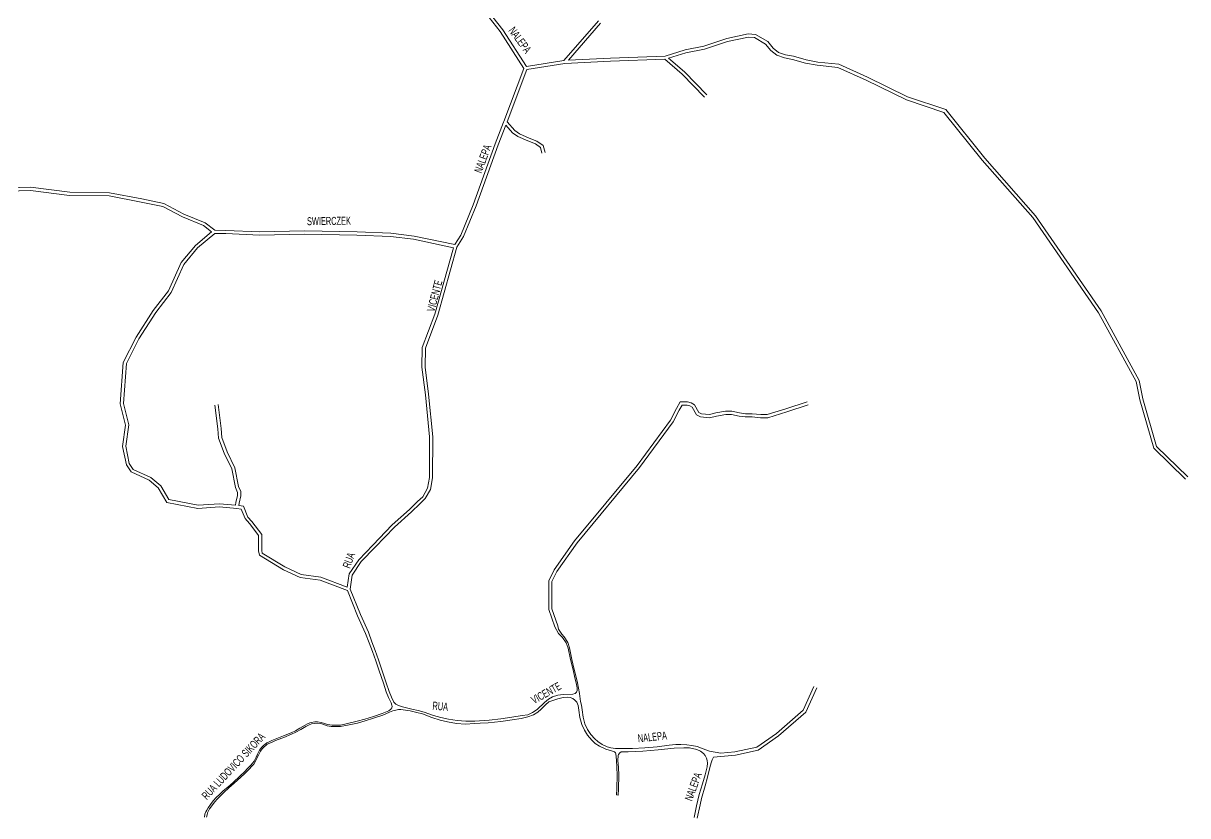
# Model space of a CAD drawing. Header units: millimetres. Extents: x 617885 to 663705, y 7172943 to 7234736.
# Drawn here: x 658544 to 660726, y 7187157 to 7188643 of the extents above; entities that cross this region are included whole.
import ezdxf

# ---------------------------------------------------------------- set-up
doc = ezdxf.new("R2010")
doc.units = ezdxf.units.MM
doc.layers.add('TOP_VIAS 10.000', color=7, linetype='Continuous', lineweight=9)
doc.layers.add('VIAS', color=7, linetype='Continuous', lineweight=5)
doc.styles.add('LDUP', font='LDUP.SHX')

msp = doc.modelspace()

# ---------------------------------------------------------------- linework, layer by layer
at = {"layer": 'VIAS', "color": 253}
for points in [[(659403, 7188671.1), (659437.6, 7188626.9), (659481.9, 7188558.1)], [(659621.5, 7188646.9), (659556.9, 7188572.9), (659486.7, 7188561.7), (659442.5, 7188630.4), (659407.8, 7188674.7)], [(660725.9, 7187792.6), (660667.5, 7187849.2), (660641.7, 7187938.4), (660634.8, 7187972.9), (660564, 7188103.3), (660440.4, 7188281.9), (660345.6, 7188389.8), (660272.4, 7188480.7), (660201.1, 7188504.9), (660125.9, 7188541.6), (660071.9, 7188565.7), (660032.5, 7188569.8), (660010.8, 7188573.9), (659986.9, 7188580.7), (659971.9, 7188583.4), (659958.9, 7188588), (659949.3, 7188595.7), (659938.9, 7188608.2), (659915.9, 7188621.8), (659902.4, 7188622.5), (659862.2, 7188614.2), (659819, 7188599.9), (659784.2, 7188593), (659746.5, 7188581.2), (659644.2, 7188577.4), (659565.3, 7188573.4), (659625.8, 7188642.7)], [(659825, 7188508.5), (659782.7, 7188551.6), (659753.1, 7188577), (659785.6, 7188587.2), (659820.6, 7188594), (659863.7, 7188608.4), (659902.9, 7188616.5), (659914.1, 7188615.9), (659934.9, 7188603.5), (659945, 7188591.4), (659956, 7188582.7), (659970.4, 7188577.6), (659985.5, 7188574.9), (660009.5, 7188568), (660031.6, 7188563.9), (660070.3, 7188559.8), (660123.4, 7188536.1), (660198.8, 7188499.3), (660268.8, 7188475.6), (660341, 7188385.9), (660435.7, 7188278.2), (660558.9, 7188100.1), (660629.1, 7187970.8), (660635.9, 7187937), (660662.2, 7187846), (660721.7, 7187788.3)], [(659481.9, 7188558.1), (659444.4, 7188458.5), (659443.9, 7188457.1), (659427.9, 7188416.6), (659386.7, 7188302.5), (659363.6, 7188245.6), (659352.4, 7188227.6), (659276.4, 7188243.6), (659232.7, 7188249), (659169.4, 7188251.7), (659070.7, 7188253.4), (658986.4, 7188251.7), (658923.4, 7188254.3), (658902.7, 7188254.7), (658885, 7188268.4), (658845, 7188285), (658807.5, 7188304.7), (658766.1, 7188313.3), (658705.3, 7188325), (658630.9, 7188326), (658557.3, 7188335.4), (658515.1, 7188333.8)], [(659521.6, 7188400.6), (659518.1, 7188413.4), (659506.4, 7188421.6), (659491.8, 7188427.5), (659473.6, 7188435.4), (659464.9, 7188441.7), (659450.5, 7188457.6), (659487.5, 7188555.7), (659558.7, 7188567.1), (659644.5, 7188571.4), (659746, 7188575.2), (659778.6, 7188547.3), (659820.7, 7188504.3)], [(659296.9, 7187998), (659297.6, 7188033.6), (659321, 7188095.5), (659356.6, 7188223), (659369, 7188242.8), (659392.3, 7188300.3), (659433.5, 7188414.5), (659448, 7188451.3), (659460.9, 7188437.2)], [(659448, 7188451.3), (659460.9, 7188437.2), (659470.6, 7188430.2), (659489.5, 7188421.9), (659503.6, 7188416.3), (659512.9, 7188409.8), (659515.8, 7188399)], [(659464.9, 7188441.7), (659450.5, 7188457.6)], [(658984.8, 7187653.8), (658984.8, 7187682.5), (658973.9, 7187697.1), (658967.6, 7187704.7), (658959.6, 7187714), (658952.3, 7187732), (658943.9, 7187733.1), (658911.3, 7187736), (658871, 7187733.2), (658812.6, 7187744.6), (658796.9, 7187771.6), (658779.7, 7187786.2), (658746.1, 7187801.6), (658737, 7187815.2), (658729.8, 7187849.5), (658735.4, 7187889.5), (658725.7, 7187929.5), (658731.3, 7188006.5), (658755.2, 7188054.2), (658787.1, 7188104.2), (658816, 7188141.3), (658839.6, 7188193.9), (658866.3, 7188226.2), (658896.8, 7188251.6), (658881.9, 7188263.2), (658842.5, 7188279.6), (658805.4, 7188299), (658764.9, 7188307.5), (658704.7, 7188319), (658630.4, 7188320), (658557.1, 7188329.4), (658514.9, 7188327.8)], [(659315.3, 7188097.4), (659350.1, 7188221.9), (659275.4, 7188237.7), (659232.2, 7188243), (659169.2, 7188245.7), (659070.7, 7188247.4), (658986.3, 7188245.7), (658923.2, 7188248.3), (658902.7, 7188248.7), (658870.6, 7188221.9), (658844.7, 7188190.7), (658821.2, 7188138.2), (658792, 7188100.7), (658760.4, 7188051.2), (658737.2, 7188004.9), (658731.7, 7187930), (658741.5, 7187889.8), (658735.9, 7187849.7), (658742.6, 7187817.6), (658750.1, 7187806.3), (658782.9, 7187791.3), (658801.6, 7187775.5), (658816.4, 7187750), (658871.4, 7187739.3), (658911.3, 7187742), (658941.7, 7187739.3), (658942.4, 7187744.4), (658945.6, 7187757.6), (658945.4, 7187763.3), (658941.4, 7187772.2), (658934.7, 7187807.6), (658920.3, 7187836.9), (658909.8, 7187864.9), (658908.4, 7187882.4), (658902.9, 7187927)], [(658990.8, 7187684.5), (658990.8, 7187654.4), (658991.8, 7187649.5), (659034.1, 7187623.4), (659064.3, 7187609.6), (659101.4, 7187604.5), (659151.1, 7187585.8), (659154.6, 7187610.5), (659172.4, 7187637.1), (659199.1, 7187664.5), (659235, 7187702.6), (659267.5, 7187731.1), (659282.7, 7187746.3), (659292.4, 7187755.2), (659301.2, 7187771), (659305, 7187791.4), (659305.3, 7187867.3), (659297.4, 7187946.4), (659290.9, 7187997.7), (659291.6, 7188034.8), (659315.3, 7188097.4)], [(659190.5, 7187501.1), (659175.5, 7187534.4), (659156.6, 7187582), (659160.4, 7187608.3), (659177.1, 7187633.4), (659203.4, 7187660.3), (659239.2, 7187698.3), (659271.6, 7187726.7), (659286.9, 7187741.9), (659297.1, 7187751.5), (659306.9, 7187768.9), (659311, 7187790.8), (659311.3, 7187867.6), (659303.4, 7187947.1), (659296.9, 7187998)], [(658908.9, 7187927.7), (658914.4, 7187883), (658915.7, 7187866.2), (658925.9, 7187839.3), (658940.4, 7187809.5), (658947.2, 7187774), (658951.3, 7187764.7), (658951.6, 7187757), (658948.3, 7187743.3), (658947.6, 7187738.7), (658956.6, 7187737.5), (658964.8, 7187717.1), (658972.1, 7187708.5), (658978.6, 7187700.8), (658990.8, 7187684.5)], [(659539.8, 7187511.4), (659528.5, 7187543.7), (659528.5, 7187597.3), (659538.4, 7187618), (659576.8, 7187672.3), (659694, 7187813.5), (659756.8, 7187898.5), (659767.8, 7187920.2), (659775.1, 7187933), (659788.4, 7187933), (659795.7, 7187931.2), (659801.5, 7187927.3), (659809.5, 7187913.1), (659814.5, 7187910.5), (659829.5, 7187909), (659841.8, 7187912.1), (659859.8, 7187915.4), (659871.6, 7187915.4), (659886.2, 7187912.1), (659897.1, 7187910.6), (659909.8, 7187910.6), (659925.8, 7187909), (659938, 7187909), (659972.8, 7187920), (660012.8, 7187932.8)], [(659545.5, 7187513.4), (659534.5, 7187544.7), (659534.5, 7187596), (659543.6, 7187615), (659581.6, 7187668.7), (659698.7, 7187809.8), (659761.9, 7187895.4), (659773.1, 7187917.4), (659778.6, 7187927), (659787.7, 7187927), (659793.2, 7187925.6), (659797, 7187923.1), (659805.1, 7187908.5), (659812.8, 7187904.7), (659829.9, 7187903), (659843.1, 7187906.3), (659860.4, 7187909.4), (659871, 7187909.4), (659885.1, 7187906.2), (659896.7, 7187904.6), (659909.5, 7187904.6), (659925.5, 7187903), (659938.9, 7187903), (659974.6, 7187914.3), (660014.6, 7187927.1)], [(658944.6, 7187739), (658944.7, 7187739)], [(659185, 7187498.6), (659170, 7187532.1), (659151.2, 7187579.3), (659099.9, 7187598.6), (659062.6, 7187603.8), (659031.3, 7187618.1), (658986.4, 7187645.8), (658984.8, 7187653.8)], [(659459.3, 7187341.9), (659478.5, 7187344.8), (659489.2, 7187346.6), (659498, 7187350.4), (659506.8, 7187356.3), (659520.7, 7187369.7), (659528, 7187375.4), (659535.6, 7187379.8), (659545.5, 7187382.9), (659555.8, 7187384.5), (659573.4, 7187385.2), (659578.2, 7187386.2), (659580.4, 7187388.5), (659582, 7187391.9), (659581.8, 7187396.8), (659579.8, 7187406), (659577.7, 7187415.9), (659574.1, 7187430.5), (659569.4, 7187450.3), (659564.8, 7187471.3), (659561, 7187481.2), (659554.3, 7187491.1), (659546.7, 7187498.7), (659539.8, 7187511.4)], [(659190.5, 7187501.1), (659197.3, 7187483.1), (659203.2, 7187467), (659209.3, 7187449.5), (659215.7, 7187430.8), (659224.1, 7187406.4), (659229.8, 7187389.8), (659233.7, 7187379.7), (659238.1, 7187370.2), (659242, 7187366.1), (659246.9, 7187363.5), (659254.5, 7187361), (659271.9, 7187357.1), (659283.9, 7187354.4), (659294.9, 7187351.6), (659312.3, 7187345.2), (659326.2, 7187341.2), (659340.5, 7187338.4), (659357.1, 7187335.4), (659373.1, 7187334.3), (659389.9, 7187334.7), (659416.7, 7187336.2)], [(658887.2, 7187154.2), (658888.2, 7187159.1), (658889.3, 7187162.4), (658893.1, 7187170.2), (658897.2, 7187176), (658902.3, 7187182.8), (658908.1, 7187189), (658913.5, 7187194.5), (658919.7, 7187200.5), (658929, 7187209.6), (658939, 7187218.2), (658951.8, 7187229.5), (658958.8, 7187236.4), (658966.9, 7187244.4), (658972.3, 7187249.8), (658976, 7187254.1), (658978.7, 7187258.5), (658982.4, 7187266.1), (658984.5, 7187270.5), (658988.5, 7187278.2), (658991.7, 7187282.8), (658995.1, 7187286.1), (658998.3, 7187289), (659001.2, 7187291.2), (659005.7, 7187293.4), (659019.4, 7187299.5), (659032.3, 7187304), (659046.6, 7187309.9), (659054.6, 7187313.8), (659063.7, 7187319.1), (659073.6, 7187324.7), (659078.3, 7187327.1), (659083.8, 7187329.2), (659090.1, 7187330.3), (659095.3, 7187330.7), (659101.2, 7187329.8), (659108.1, 7187327.7), (659113.6, 7187325.9), (659120.7, 7187324.5), (659126.4, 7187324.2), (659132.6, 7187324.2), (659138.1, 7187324.2), (659151.3, 7187326.8), (659170, 7187330.9), (659184.3, 7187334.9), (659200.2, 7187340.1), (659217.4, 7187345.6), (659229.9, 7187351.2), (659236.5, 7187353.9), (659239.4, 7187354.2), (659247.1, 7187356.4), (659251.6, 7187356.5), (659268.6, 7187353.5), (659281.3, 7187350.5), (659292, 7187348), (659309.2, 7187341.6), (659325.2, 7187336.5), (659339, 7187333.2), (659355.5, 7187330.3), (659372.8, 7187328.9), (659389.6, 7187329.8), (659400, 7187330.5), (659415.1, 7187331.4), (659438.9, 7187333.9), (659459.7, 7187336.8), (659477, 7187339.4), (659489.5, 7187342.6), (659500, 7187346.5), (659507.9, 7187351), (659514.3, 7187356.8), (659522.4, 7187365), (659528.8, 7187370.5), (659534.5, 7187372.7), (659545.7, 7187376.5), (659555.5, 7187379), (659563.9, 7187379.4), (659568.9, 7187378.9), (659573.5, 7187376.8), (659577.7, 7187373.7), (659581.3, 7187369.8), (659583.5, 7187363.7), (659585.1, 7187354.9), (659587.1, 7187341.4), (659590.8, 7187328.4), (659595.5, 7187317.4), (659601.1, 7187308.2), (659609, 7187298.5), (659615.7, 7187292.5), (659623.8, 7187287.3), (659635.8, 7187281.9), (659647.9, 7187278.1), (659651.6, 7187277.1), (659653.6, 7187274.8), (659654.2, 7187273), (659655.2, 7187261.2), (659656.2, 7187247.5), (659656.9, 7187233.8), (659655.9, 7187207.6), (659655.8, 7187196.4), (659658.6, 7187195.5), (659659.1, 7187207.6), (659659.7, 7187233.2), (659659.1, 7187247.6), (659658.2, 7187260.8), (659658.9, 7187269.8), (659659.2, 7187272.2), (659661.6, 7187275.1), (659664.2, 7187276.7), (659677.3, 7187277.2), (659705.1, 7187278.3), (659733.8, 7187280.8), (659763.7, 7187283.9), (659781.4, 7187284.6), (659792.1, 7187284.3), (659805.8, 7187281.3), (659813, 7187278.4), (659818.4, 7187274.1), (659821.9, 7187269.9), (659824.3, 7187265), (659825.6, 7187260.6), (659825.8, 7187255.6), (659825.1, 7187248.7), (659824.3, 7187244.1), (659821.8, 7187234), (659816.9, 7187217), (659810.7, 7187196.9), (659805.1, 7187175.7), (659800.8, 7187153.7)], [(659837, 7187266.8), (659878.3, 7187270.9), (659921, 7187279.9), (659959.2, 7187306.8), (660010.5, 7187351.4), (660030.7, 7187397.2)], [(659851.1, 7187274.2), (659877.4, 7187276.8), (659918.6, 7187285.5), (659955.4, 7187311.5), (660005.6, 7187355.1), (660025.2, 7187399.6)], [(659389.9, 7187334.7), (659416.7, 7187336.2), (659438.7, 7187338.6), (659459.3, 7187341.9)]]:
    msp.add_lwpolyline(points, dxfattribs=at)
at = {"layer": 'VIAS', "color": 253, "flags": 128}
for points in [[(659545.5, 7187513.4), (659546.9, 7187507.1), (659550.5, 7187501.5), (659553.2, 7187497.5), (659557.6, 7187492.4), (659564.4, 7187482.1), (659567.5, 7187471.8), (659572.1, 7187450.3), (659576.4, 7187431.3), (659580.1, 7187416.6), (659582.5, 7187406.1), (659586.2, 7187386), (659588.3, 7187371.5), (659589.7, 7187364.5), (659590.9, 7187355.7), (659593.3, 7187342), (659596.3, 7187329.4), (659601.1, 7187318.6), (659607.4, 7187309.3), (659614.9, 7187301.3), (659620.7, 7187296.1), (659628.7, 7187290.4), (659638.1, 7187286.4), (659644.6, 7187284.3), (659653.9, 7187283.5), (659664.6, 7187282.9), (659685.2, 7187283.1), (659708.4, 7187284.4), (659731.7, 7187286.4), (659753.9, 7187289.5), (659766.5, 7187290.7), (659776.2, 7187290.7), (659787.4, 7187290.2), (659796.9, 7187289.1), (659806.7, 7187286.8), (659817.6, 7187282.7), (659829.8, 7187278.1), (659851.1, 7187274.2)], [(658883.4, 7187154.7), (658884.4, 7187160), (658886.1, 7187164.6), (658887.7, 7187167.8), (658890.4, 7187172.2), (658894.5, 7187178.2), (658899.6, 7187184.9), (658905.2, 7187191.5), (658911.3, 7187197.2), (658918.2, 7187203.6), (658926.9, 7187211), (658937.4, 7187219.7), (658950.6, 7187232), (658957.9, 7187238.8), (658965.3, 7187246.7), (658970.4, 7187252), (658973.7, 7187255.7), (658976.6, 7187259.7), (658980.3, 7187267), (658982.9, 7187272.7), (658986.7, 7187280.3), (658990.3, 7187285.1), (658993.5, 7187288.3), (658996.9, 7187291.2), (659000.2, 7187293.5), (659004.4, 7187295.9), (659009.5, 7187298), (659031.8, 7187306.8), (659045.9, 7187312.3), (659053.9, 7187316.5), (659062, 7187321.3), (659072, 7187327.2), (659076.6, 7187329.5), (659080.6, 7187331.1), (659083.4, 7187331.9), (659090.1, 7187332.9), (659095.5, 7187333), (659101.8, 7187332.2), (659108.1, 7187330.1), (659114, 7187328.3), (659118.2, 7187327.4), (659122.5, 7187326.8), (659127.3, 7187326.7), (659132.3, 7187326.7), (659138, 7187327), (659151.2, 7187330.1), (659169.5, 7187334.5), (659183.9, 7187338.4), (659200.4, 7187343), (659216.6, 7187348.5), (659228.7, 7187353.6), (659232.8, 7187356.9), (659234.5, 7187359.2), (659234.9, 7187361.9), (659234.8, 7187364.6), (659233.1, 7187368.5), (659228.3, 7187378.9), (659224.1, 7187389.7), (659219, 7187405.4), (659210.8, 7187428.9), (659204.4, 7187447.6), (659198.3, 7187464.7), (659192.1, 7187481.2), (659185, 7187498.6)], [(659837, 7187266.8), (659834.6, 7187262.1), (659832.8, 7187256.2), (659830.5, 7187247.6), (659825.8, 7187229.4), (659821.5, 7187213.2), (659815, 7187189.6), (659812, 7187177.4), (659806.9, 7187152.4)]]:
    msp.add_lwpolyline(points, dxfattribs=at)

# ---------------------------------------------------------------- texts
at = {"layer": 'TOP_VIAS 10.000', "color": 251, "style": 'LDUP', "width": 0.69}
for s, rotation, p in [('NALEPA', 306.3471, (659452.4, 7188628.7)), ('NALEPA', 69.7905, (659402.5, 7188360.4)), ('SWIERCZEK ', 0.7695, (659075.6, 7188264)), ('VICENTE', 75.3679, (659314.4, 7188100.8)), ('RUA', 69.7905, (659155.9, 7187619.6)), ('VICENTE', 29.2795, (659501.1, 7187366.1)), ('RUA', 354.691, (659310.1, 7187356.3)), ('NALEPA', 6.2008, (659696.3, 7187294.5)), ('RUA LUDOVICO SIKORA', 46.8936, (658887.8, 7187186)), ('NALEPA', 69.7905, (659796.9, 7187183.5))]:
    msp.add_text(s, height=15, rotation=rotation, dxfattribs=at).set_placement(p)

doc.saveas('drawing.dxf')
